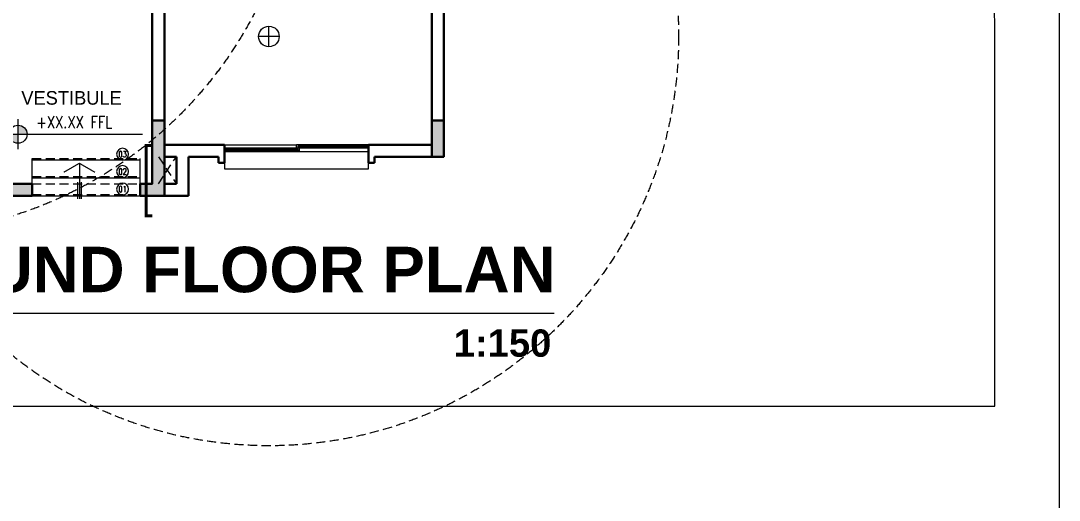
# Model space of a CAD drawing. Header units: millimetres. Extents: x -9083 to 924194, y -232449 to 321637.
# Drawn here: x 155735 to 167142, y -195804 to -190532 of the extents above; entities that cross this region are included whole.
import ezdxf
from ezdxf.enums import TextEntityAlignment as Align

# ---------------------------------------------------------------- set-up
doc = ezdxf.new("R2010")
doc.units = ezdxf.units.MM
doc.header["$LTSCALE"] = 400
doc.header["$MEASUREMENT"] = 0
doc.linetypes.add('HIDDEN', pattern=[0.375, 0.25, -0.125])
doc.layers.get('0').update_dxf_attribs({"lineweight": 0, "true_color": 0xff1414})
doc.layers.get('Defpoints').update_dxf_attribs({"color": 8, "lineweight": 5})
doc.layers.add('ALARM', color=7, linetype='Continuous', lineweight=5, true_color=0xff0f0f)
for name, color, linetype, lineweight in [('ARCHES', 1, 'HIDDEN', 5), ('COLUMNS HATCH', 1, 'Continuous', 5), ('GENERAL TEXT', 4, 'Continuous', 5), ('HANDRAIL', 31, 'Continuous', 5), ('HIDDEN', 237, 'HIDDEN', 0), ('LEVEL SYMBOL', 8, 'Continuous', 5), ('LEVELS', 251, 'Continuous', 5), ('PRO COLUMNS', 6, 'Continuous', 30), ('PROPOSED COLUMNS', 6, 'Continuous', 30), ('REFER TILTLE 100', 7, 'Continuous', 5), ('STAIR', 1, 'Continuous', 5), ('STAIR NOSE', 1, 'HIDDEN', 5), ('TEXT DRAWING TITLE', 7, 'Continuous', 5), ('TEXT STAIR NO', 7, 'Continuous', 5), ('WALL ELEVATION', 3, 'Continuous', 9), ('WALL PROPOSED', 255, 'Continuous', 30), ('WINDOWS', 5, 'Continuous', 5)]:
    doc.layers.add(name, color=color, linetype=linetype, lineweight=lineweight)
doc.styles.add('arial', font='arial.ttf', dxfattribs={"width": 0.8, "height": 2.2})
doc.styles.add('ARIAL-TITLE', font='arialbd.ttf')
doc.styles.add('ROMANS-TITLE', font='ROMANS.shx', dxfattribs={"width": 0.8})
doc.styles.get("Standard").update_dxf_attribs({"font": 'GOTHIC.TTF', "height": 220})

# ---------------------------------------------------------------- blocks, each defined once
blk = doc.blocks.new('A$C977231d2')
at = {"layer": 'Defpoints'}
blk.add_lwpolyline([(-120, 0), (-823, 0), (-823, 576), (-120, 576)], close=True, dxfattribs=at)
blk = doc.blocks.new('A-DETAIL-TITLE-100')
at = {"layer": 'TEXT DRAWING TITLE', "linetype": 'Continuous'}
blk.add_line((0, 0), (-1500, 0), dxfattribs=at)
blk.add_circle((-750, 0), 750, dxfattribs=at)
at = {"layer": 'TEXT DRAWING TITLE', "style": 'ARIAL-TITLE'}
for tag, p, height in [('TITLE1', (450, 937), 500), ('SCALE1', (450, -480), 300), ('SCALE2', (2479, -480), 300)]:
    blk.add_attdef(tag, p, '', height=height, dxfattribs=at)
at = {"layer": 'TEXT DRAWING TITLE', "color": 7, "style": 'ARIAL-TITLE'}
blk.add_attdef('TITLE2_001', (435, 228), '', height=500, dxfattribs=at)
at = {"layer": 'TEXT DRAWING TITLE', "linetype": 'Continuous', "style": 'ARIAL-TITLE'}
blk.add_attdef('DRWG-NO', text='', height=400, dxfattribs=at).set_placement((-751, 326), align=Align.MIDDLE)
at = {"layer": 'TEXT DRAWING TITLE', "linetype": 'Continuous', "style": 'arial', "width": 0.8}
blk.add_attdef('DRAWING-REF', text='', height=300, dxfattribs=at).set_placement((-735, -270), align=Align.MIDDLE)
blk = doc.blocks.new('VILLA GROUND COLUMNS')
at = {"layer": 'COLUMNS HATCH', "ltscale": 300}
for points in [[(403168, 163735), (403168, 163935), (403368, 163935), (403368, 164985), (403568, 164985), (403568, 163735)], [(408018, 164385), (408018, 164985), (408218, 164985), (408218, 164385)], [(401368, 163935), (400868, 163935), (400868, 164435), (400668, 164435), (400668, 163735), (401368, 163735)]]:
    blk.add_hatch(color=256, dxfattribs=at).paths.add_polyline_path(points)
at = {"layer": 'PRO COLUMNS', "ltscale": 300}
for points in [[(403168, 163735), (403568, 163735), (403568, 164985), (403368, 164985), (403368, 163935), (403168, 163935)], [(408018, 164385), (408218, 164385), (408218, 164985), (408018, 164985)], [(400868, 164435), (400668, 164435), (400668, 163735), (401368, 163735), (401368, 163935), (400868, 163935)]]:
    blk.add_lwpolyline(points, close=True, dxfattribs=at)
blk = doc.blocks.new('A-LVL_PLAN')
at = {"layer": 'LEVELS', "ltscale": 800}
h = blk.add_hatch(color=256, dxfattribs=at)
h.paths.add_polyline_path([(0, 0), (150, 0, 0.414214), (0, 150)])
h.paths.add_polyline_path([(0, -150), (0, 0), (-150, 0, 0.414214)])
at = {"layer": 'LEVELS'}
for p, q in [((0, -250), (0, 250)), ((-250, 0), (250, 0))]:
    blk.add_line(p, q, dxfattribs=at)
at = {"layer": 'LEVELS', "ltscale": 800}
blk.add_line((0, 0), (2074, 0), dxfattribs=at)
at = {"layer": 'LEVELS'}
blk.add_circle((0, 0), 150, dxfattribs=at)
at = {"layer": 'LEVELS', "ltscale": 800, "style": 'ROMANS-TITLE', "width": 0.8}
blk.add_attdef('FLOOR-LEVEL', (300, 100), '', height=200, dxfattribs=at)
blk = doc.blocks.new('BAYTANG')
at = {"layer": 'TEXT STAIR NO', "color": 8, "ltscale": 0.1}
blk.add_circle((0, 0), 100, dxfattribs=at)
at = {"layer": 'TEXT STAIR NO', "style": 'ROMANS-TITLE', "width": 0.8}
blk.add_attdef('STEPNO.', text='', height=120, dxfattribs=at).set_placement((0, 0), align=Align.MIDDLE_CENTER)
blk = doc.blocks.new('A$Ccfd28120')
for p, q in [((0, -171), (0, 171)), ((171, 0), (-171, 0))]:
    blk.add_line(p, q)
blk.add_circle((0, 0), 171)

msp = doc.modelspace()

# ---------------------------------------------------------------- linework, layer by layer
at = {"layer": 'ALARM', "linetype": 'HIDDEN', "lineweight": 0}
for centre in [(154303.66834, -188380.82061), (158460.86993, -190704.72895)]:
    msp.add_circle(centre, 4500, dxfattribs=at)
at = {"layer": 'ARCHES', "lineweight": 0}
msp.add_line((155860.12912, -192323.07626), (157048.12912, -192323.07626), dxfattribs=at)
at = {"layer": 'Defpoints', "lineweight": 0}
msp.add_lwpolyline([(146300.25362, -194768.92542), (166432.99675, -194768.92542), (166428.03026, -177703.5793), (146295.28713, -177703.5793)], close=True, dxfattribs=at)
at = {"layer": 'HANDRAIL', "lineweight": 0, "const_width": 33}
msp.add_lwpolyline([(157180.12912, -192678.16823), (157147.12912, -192678.16823), (157114.12912, -192678.16823), (157114.12912, -191902.06103), (157180.12912, -191902.06103)], dxfattribs=at)
at = {"layer": 'HIDDEN', "lineweight": 0}
for p, q in [((157246.12912, -192026.07626), (157444.12912, -192323.07626)), ((157246.12912, -192323.07626), (157444.12912, -192026.07626))]:
    msp.add_line(p, q, dxfattribs=at)
at = {"layer": 'STAIR', "lineweight": 0}
for p, q in [((155860.12912, -192323.07626), (155860.12912, -192045.87626)), ((155860.12912, -192059.07626), (157048.12912, -192059.07626)), ((157048.12912, -192323.07626), (157048.12912, -192045.87626)), ((156378.48862, -192098.67626), (156378.48862, -192488.07626)), ((155860.12912, -192257.07626), (157048.12912, -192257.07626)), ((156358.68862, -192306.57626), (156358.68862, -192488.07626)), ((156398.28862, -192306.57626), (156398.28862, -192488.07626)), ((155860.12912, -192455.07626), (157048.12912, -192455.07626))]:
    msp.add_line(p, q, dxfattribs=at)
at = {"layer": 'STAIR', "lineweight": 0, "const_width": 13.2}
msp.add_lwpolyline([(156549.96165, -192197.67626), (156378.48862, -192098.67626), (156207.01559, -192197.67626)], dxfattribs=at)
at = {"layer": 'STAIR NOSE', "linetype": 'HIDDEN', "lineweight": 0}
for p, q in [((155860.12912, -192045.87626), (157048.12912, -192045.87626)), ((155860.12912, -192243.87626), (157048.12912, -192243.87626)), ((155860.12912, -192441.87626), (157048.12912, -192441.87626))]:
    msp.add_line(p, q, dxfattribs=at)
at = {"layer": 'TEXT DRAWING TITLE', "linetype": 'Continuous', "lineweight": 0}
msp.add_line((153354.72746, -193745.56371), (161593.73258, -193745.56371), dxfattribs=at)
at = {"layer": 'WALL ELEVATION', "linetype": 'Continuous', "lineweight": 0, "flags": 128}
msp.add_lwpolyline([(157972.12912, -192026.07626), (157972.12912, -192158.07626), (159556.12912, -192158.07626), (159556.12912, -192026.07626)], dxfattribs=at)
at = {"layer": 'WALL PROPOSED'}
for p, q in [((160381.12912, -192026.07626), (160381.12912, -188693.07626)), ((157180.12912, -192323.07626), (157180.12912, -189221.07626)), ((157312.12912, -191894.07626), (157312.12912, -189221.07626)), ((160249.12912, -191894.07626), (160249.12912, -189221.07626)), ((157972.12912, -191894.07626), (157312.12912, -191894.07626)), ((157972.12912, -191894.07626), (157972.12912, -192092.07626)), ((159556.12912, -191894.07626), (159556.12912, -192092.07626)), ((160249.12912, -191894.07626), (159556.12912, -191894.07626)), ((157444.12912, -192026.07626), (157312.12912, -192026.07626)), ((157312.12912, -192323.07626), (157312.12912, -192026.07626)), ((157444.12912, -192026.07626), (157444.12912, -192323.07626)), ((157906.12912, -192026.07626), (157576.12912, -192026.07626)), ((157576.12912, -192026.07626), (157576.12912, -192455.07626)), ((157906.12912, -192092.07626), (157906.12912, -192026.07626)), ((159622.12912, -192092.07626), (159622.12912, -192026.07626)), ((159622.12912, -192026.07626), (160381.12912, -192026.07626)), ((157972.12912, -192092.07626), (157906.12912, -192092.07626)), ((159556.12912, -192092.07626), (159622.12912, -192092.07626)), ((155860.12912, -192323.07626), (155530.12912, -192323.07626)), ((155860.12912, -192455.07626), (155860.12912, -192323.07626)), ((157180.12912, -192323.07626), (157048.12912, -192323.07626)), ((157048.12912, -192455.07626), (157048.12912, -192323.07626)), ((157444.12912, -192323.07626), (157312.12912, -192323.07626)), ((155860.12912, -192455.07626), (155398.12912, -192455.07626)), ((157576.12912, -192455.07626), (157048.12912, -192455.07626))]:
    msp.add_line(p, q, dxfattribs=at)
at = {"layer": 'WINDOWS', "lineweight": 0}
for p, q in [((157972.12912, -191894.07626), (157972.12912, -191933.67626)), ((158764.12912, -191933.67626), (157972.12912, -191933.67626)), ((158797.12912, -191973.27626), (157972.12912, -191973.27626)), ((158780.62912, -191946.87626), (157988.62912, -191946.87626)), ((158780.62912, -191960.07626), (157988.62912, -191960.07626)), ((159556.12912, -191894.07626), (158764.12912, -191894.07626)), ((159556.12912, -191933.67626), (158764.12912, -191933.67626)), ((158764.12912, -191946.87626), (158764.12912, -191933.67626)), ((158764.12912, -191973.27626), (158764.12912, -191960.07626)), ((159539.62912, -191907.27626), (158780.62912, -191907.27626)), ((159539.62912, -191920.47626), (158780.62912, -191920.47626)), ((158780.62912, -191960.07626), (158780.62912, -191946.87626)), ((158797.12912, -191973.27626), (158797.12912, -191933.67626)), ((159523.12912, -191907.27626), (159523.12912, -191894.07626)), ((159523.12912, -191933.67626), (159523.12912, -191920.47626)), ((159539.62912, -191920.47626), (159539.62912, -191907.27626)), ((159556.12912, -191933.67626), (159556.12912, -191894.07626)), ((159556.12912, -191973.27626), (159556.12912, -191933.67626))]:
    msp.add_line(p, q, dxfattribs=at)
for points in [[(157972.12912, -191894.07626), (158764.12912, -191894.07626)], [(157972.12912, -191973.27626), (157972.12912, -191933.67626)], [(157988.62912, -191960.07626), (157988.62912, -191946.87626)], [(158005.12912, -191946.87626), (158005.12912, -191933.67626)], [(158005.12912, -191973.27626), (158005.12912, -191960.07626)], [(158764.12912, -191933.67626), (158764.12912, -191894.07626)], [(158780.62912, -191920.47626), (158780.62912, -191907.27626)], [(158797.12912, -191907.27626), (158797.12912, -191894.07626)], [(158797.12912, -191933.67626), (158797.12912, -191920.47626)], [(159556.12912, -191973.27626), (158797.12912, -191973.27626)]]:
    msp.add_lwpolyline(points, dxfattribs=at)

# ---------------------------------------------------------------- block references
at = {"layer": 'ALARM', "lineweight": 0, "xscale": 0.66, "yscale": 0.66, "zscale": 0.66}
msp.add_blockref('A$Ccfd28120', (158460.86993, -190704.72895), dxfattribs=at)
at = {"layer": 'Defpoints', "lineweight": 0, "xscale": 100, "yscale": 100, "zscale": 100}
msp.add_blockref('A$C977231d2', (179141.69457, -232449.41425), dxfattribs=at)
at = {"layer": 'LEVEL SYMBOL', "lineweight": 0, "ltscale": 800}
ref = msp.add_blockref('A-LVL_PLAN', (155704.95824, -191779.03826), dxfattribs=dict(at, xscale=0.66, yscale=0.66, zscale=0.66))
ref.add_attrib('FLOOR-LEVEL', '+XX.XX FFL', (155902.95824, -191713.03826), dxfattribs={"color": 1, "ltscale": 800, "height": 132, "style": 'ROMANS-TITLE', "width": 0.8})
at = {"layer": 'PROPOSED COLUMNS', "lineweight": 0, "xscale": 0.66, "yscale": 0.66, "zscale": 0.66}
msp.add_blockref('VILLA GROUND COLUMNS', (-109042.81331, -300520.1027), dxfattribs=at)
at = {"layer": 'TEXT DRAWING TITLE', "lineweight": 0}
ref = msp.add_blockref('A-DETAIL-TITLE-100', (153354.72756, -193745.17631), dxfattribs=at)
ref.add_attrib('TITLE2_001', 'GROUND FLOOR PLAN', (153771.30328, -193516.70292), dxfattribs={"layer": 'REFER TILTLE 100', "color": 7, "height": 500, "style": 'ARIAL-TITLE'})
ref.add_attrib('DRWG-NO', '4', dxfattribs={"layer": 'REFER TILTLE 100', "linetype": 'Continuous', "height": 400, "style": 'ARIAL-TITLE'}).set_placement((152603.62631, -193419.6679), align=Align.MIDDLE)
ref.add_attrib('DRAWING-REF', 'AC02', dxfattribs={"layer": 'REFER TILTLE 100', "linetype": 'Continuous', "height": 300, "style": 'arial', "width": 0.8}).set_placement((152620.12887, -194015.04126), align=Align.MIDDLE)
ref.add_attrib('SCALE1', 'SCALE', (153804.72756, -194225.67234), dxfattribs={"layer": 'REFER TILTLE 100', "height": 300, "style": 'ARIAL-TITLE'})
ref.add_attrib('SCALE2', '                                        1:150', (155833.72756, -194225.67234), dxfattribs={"layer": 'REFER TILTLE 100', "height": 300, "style": 'ARIAL-TITLE'})
at = {"layer": 'TEXT STAIR NO', "lineweight": 0}
ref = msp.add_blockref('BAYTANG', (156853.66452, -191999.41103), dxfattribs=dict(at, xscale=-0.66, yscale=0.66, zscale=0.66))
ref.add_attrib('STEPNO.', '03', dxfattribs={"height": 66, "style": 'ROMANS-TITLE', "width": 0.8}).set_placement((156853.66452, -191999.41103), align=Align.MIDDLE_CENTER)
ref = msp.add_blockref('BAYTANG', (156853.66452, -192190.81103), dxfattribs=dict(at, xscale=-0.66, yscale=0.66, zscale=0.66))
ref.add_attrib('STEPNO.', '02', dxfattribs={"height": 66, "style": 'ROMANS-TITLE', "width": 0.8}).set_placement((156853.66452, -192190.81103), align=Align.MIDDLE_CENTER)
ref = msp.add_blockref('BAYTANG', (156853.66452, -192382.21103), dxfattribs=dict(at, xscale=-0.66, yscale=0.66, zscale=0.66))
ref.add_attrib('STEPNO.', '01', dxfattribs={"height": 66, "style": 'ROMANS-TITLE', "width": 0.8}).set_placement((156853.66452, -192382.21103), align=Align.MIDDLE_CENTER)

# ---------------------------------------------------------------- texts
at = {"layer": 'GENERAL TEXT', "lineweight": 0, "insert": (156292.84936, -191304.48231), "char_height": 150, "width": 2774.0642767, "attachment_point": 2}
msp.add_mtext('VESTIBULE', dxfattribs=at)

doc.saveas('drawing.dxf')
